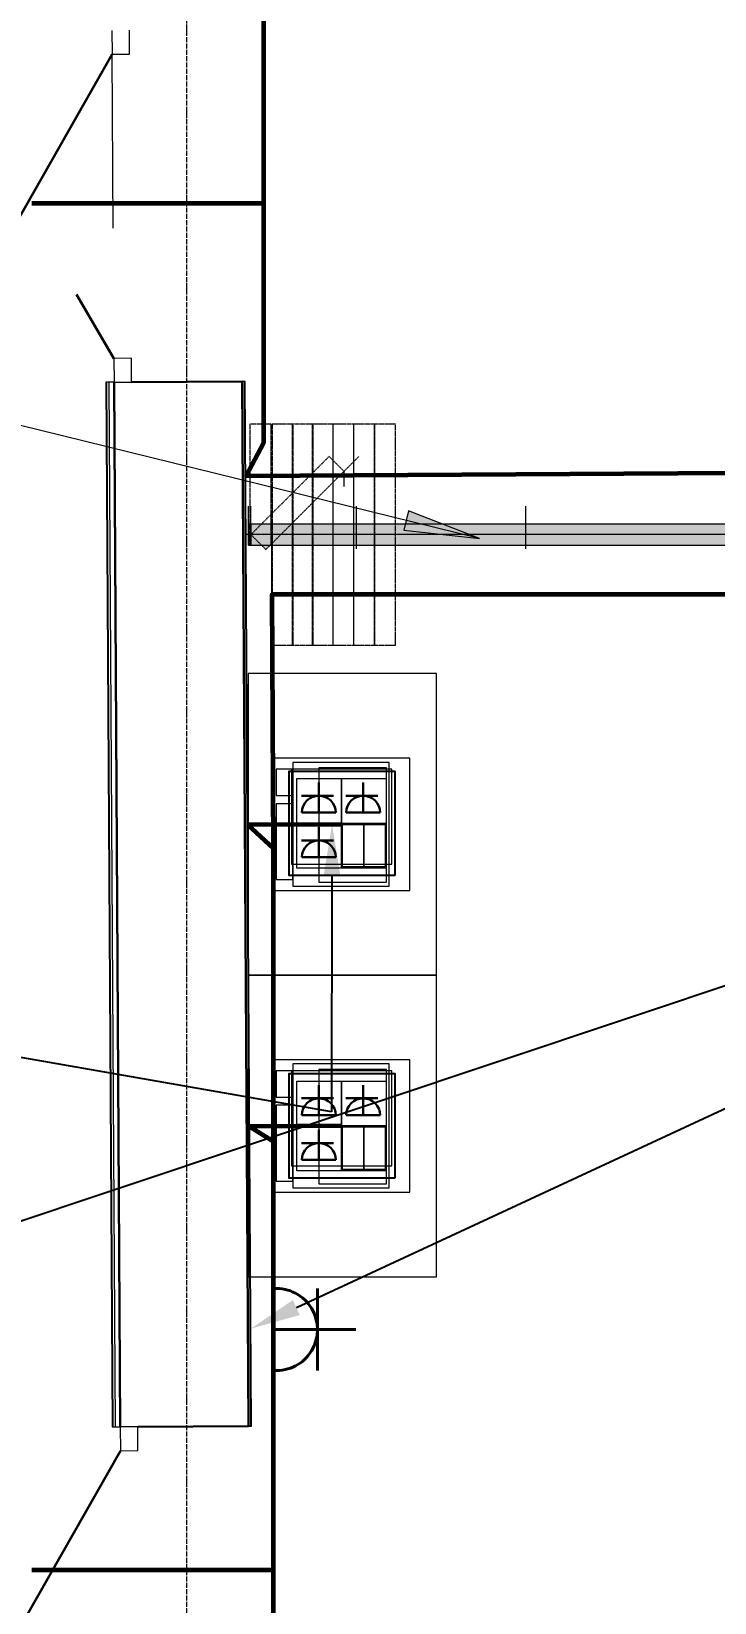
# Model space of a CAD drawing. Header units: millimetres. Extents: x -32 to 417638015, y -35 to 175284279.
# Drawn here: x 1343838 to 1346557, y 76024 to 82275 of the extents above; entities that cross this region are included whole.
import ezdxf
from ezdxf import colors
from ezdxf.entities.mleader import LeaderData, LeaderLine
from ezdxf.math import Vec2, Vec3

# ---------------------------------------------------------------- set-up
doc = ezdxf.new("R2010")
doc.units = ezdxf.units.MM
for name, pattern in [('ADSK_Линия сетки', [25, 20, -2.5, 0, -2.5]), ('ADSK_Осевая', [14, 10, -2, 0, -2]), ('ADSK_Штриховая_ш3 п1_5', [4.5, 3, -1.5])]:
    doc.linetypes.add(name, pattern=pattern)
for name, color, linetype, lineweight in [('_ЭМ_В полу', 26, 'Кабель в трубе', 60), ('_ЭМ_гофра', 5, 'Continuous', 60), ('Аннотация', 7, 'Continuous', 18), ('Двери', 7, 'Continuous', 9), ('Оси', 253, 'Continuous', 9), ('Перекрытие', 7, 'Continuous', 18), ('Стены несущие', 7, 'Continuous', 30), ('Стены отделка', 7, 'Continuous', 30), ('Стены штриховка', 7, 'Continuous', 9), ('ТХ', 5, 'Continuous', 0), ('ТХ_Задание ЭОМ_СС', 6, 'Continuous', 0), ('Узлы', 7, 'Continuous', 18), ('ШТРИХОВКА', 252, 'Continuous', 15), ('Электро', 250, 'Continuous', 25), ('ЭМ', 5, 'Continuous', 40), ('ЭОМ_Кабель для СУП', 150, 'Continuous', 9)]:
    doc.layers.add(name, color=color, linetype=linetype, lineweight=lineweight)
doc.layers.add('_ЭМ_Надписи', color=7, linetype='Continuous')
doc.layers.add('ВНУТРЯНКА', color=1, linetype='Continuous')
doc.layers.add('PDF _ЭОМ _розетки', color=7, linetype='Continuous', true_color=0xeb0000)
doc.layers.add('Линии', color=7, linetype='Continuous', lineweight=9, true_color=0x00a600)
doc.styles.add('ЭОМ', font='isocpeur.ttf', dxfattribs={"width": 0.85, "height": 250})
doc.linetypes.add('Кабель в трубе', pattern='A,8,[133,ltypeshp.shx,S=1,R=0,X=10,Y=1.3],-3,[130,ltypeshp.shx,S=1.5,R=-45,X=-1.5,Y=0],8', length=19)

# ---------------------------------------------------------------- blocks, each defined once
blk = doc.blocks.new('_ЭМ_ТХ2_4 Этаж')
at = {"layer": 'Узлы'}
h = blk.add_hatch(color=8, dxfattribs=at)
h.paths.add_polyline_path([(55579.1, 28450.6), (55596.5, 28468), (55561.7, 28468), (55563.2, 28466.5)])
h.paths.add_polyline_path([(55603.7, 28552), (55603.7, 28594), (55599.7, 28590), (55599.7, 28552)])
at = {"layer": 'Линии', "color": 8, "linetype": 'ADSK_Штриховая_ш3 п1_5'}
for p, q in [((55515.7, 28950), (55515.7, 28468)), ((55599.7, 28950), (55515.7, 28950)), ((55599.7, 28468), (55599.7, 28950)), ((55603.7, 28950), (55603.7, 28070)), ((55687.7, 28950), (55603.7, 28950)), ((55683.7, 28950), (55683.7, 28070)), ((55767.7, 28950), (55683.7, 28950)), ((55687.7, 28070), (55687.7, 28950)), ((55763.7, 28950), (55763.7, 28070)), ((55847.7, 28950), (55763.7, 28950)), ((55767.7, 28070), (55767.7, 28950)), ((55845.7, 28950), (55845.7, 28070)), ((55929.7, 28950), (55845.7, 28950)), ((55847.7, 28070), (55847.7, 28950)), ((55927.7, 28950), (55927.7, 28070)), ((56011.7, 28950), (55927.7, 28950)), ((55929.7, 28070), (55929.7, 28950)), ((56011.7, 28950), (56011.7, 28070)), ((56095.7, 28950), (56011.7, 28950)), ((56011.7, 28070), (56011.7, 28950)), ((56095.7, 28070), (56095.7, 28950)), ((55830.9, 28821.1), (55519.7, 28510)), ((55890.3, 28761.7), (55830.9, 28821.1)), ((55949.6, 28821.1), (55890.3, 28761.7)), ((55579.1, 28450.6), (55890.3, 28761.7)), ((55519.7, 28510), (55579.1, 28450.6)), ((55515.7, 28468), (55599.7, 28468)), ((55603.7, 28070), (55687.7, 28070)), ((55683.7, 28070), (55767.7, 28070)), ((55763.7, 28070), (55847.7, 28070)), ((55845.7, 28070), (55929.7, 28070)), ((55927.7, 28070), (56011.7, 28070)), ((56011.7, 28070), (56095.7, 28070))]:
    blk.add_line(p, q, dxfattribs=at)
at = {"layer": 'Линии', "color": 8}
for p, q in [((55890.3, 28701.7), (55890.3, 28761.7)), ((55519.7, 28468), (55519.7, 28623)), ((55940.6, 28453), (55940.6, 28623)), ((61010.6, 28552), (55519.7, 28552)), ((55519.7, 28552), (55519.7, 28468)), ((55519.7, 28468), (61010.6, 28468))]:
    blk.add_line(p, q, dxfattribs=at)
at = {"layer": 'Линии', "color": 8, "linetype": 'ADSK_Осевая', "lineweight": 18}
blk.add_line((61007.4, 28510), (55494.9, 28510), dxfattribs=at)
at = {"layer": 'ТХ', "color": 8}
for points in [[(55509.1, 27957.3), (55509.1, 26757.3), (56259.1, 26757.3), (56259.1, 27957.3)], [(56152.1, 27094.2), (56152.1, 27620.3), (55609.6, 27620.3), (55609.6, 27094.2)], [(55686.4, 27472.3), (55686.4, 27576.4), (55620.6, 27576.4), (55620.6, 27472.3)], [(55680.9, 27576.4), (55680.9, 27198.3), (56080.9, 27198.3), (56080.9, 27576.4)], [(56069.9, 27110.7), (56069.9, 27603.8), (55686.4, 27603.8), (55686.4, 27110.7)], [(56059, 27127.1), (56059, 27581.9), (55790.5, 27581.9), (55790.5, 27127.1)], [(55686.4, 27138.1), (55686.4, 27439.4), (55620.6, 27439.4), (55620.6, 27138.1)], [(55509.1, 26757.3), (55509.1, 25557.3), (56259.1, 25557.3), (56259.1, 26757.3)], [(56152.1, 25894.2), (56152.1, 26420.3), (55609.6, 26420.3), (55609.6, 25894.2)], [(56069.9, 25910.7), (56069.9, 26403.8), (55686.4, 26403.8), (55686.4, 25910.7)], [(56059, 25927.1), (56059, 26381.9), (55790.5, 26381.9), (55790.5, 25927.1)], [(55686.4, 26272.3), (55686.4, 26376.4), (55620.6, 26376.4), (55620.6, 26272.3)], [(55680.9, 26376.4), (55680.9, 25998.3), (56080.9, 25998.3), (56080.9, 26376.4)], [(55686.4, 25938.1), (55686.4, 26239.4), (55620.6, 26239.4), (55620.6, 25938.1)]]:
    blk.add_lwpolyline(points, close=True, dxfattribs=at)
blk = doc.blocks.new('План 4 этажа')
at = {"layer": 'Аннотация', "lineweight": 20}
blk.add_hatch(color=8, dxfattribs=at).paths.add_polyline_path([(50521.019, 28732.848), (50239.178, 28842.963), (50220.281, 28766.265)])
at = {"layer": 'Узлы'}
blk.add_hatch(color=8, dxfattribs=at).paths.add_polyline_path([(49690.611, 28706.902), (55102.128, 28706.902), (55102.128, 28790.902), (49602.01, 28790.902), (49602.01, 28706.902), (49647.127, 28706.902)])
at = {"layer": 'Аннотация', "color": 8, "lineweight": 20}
for p, q in [((50521.019, 28732.848), (43735.589, 30404.613)), ((50239.178, 28842.963), (50220.281, 28766.265)), ((50521.019, 28732.848), (50239.178, 28842.963)), ((50220.281, 28766.265), (50521.019, 28732.848))]:
    blk.add_line(p, q, dxfattribs=at)
at = {"layer": 'Двери', "color": 8}
for p, q in [((49057.863, 30755.1), (49058.431, 30660.102)), ((49128.43, 30660.52), (49127.862, 30755.519)), ((49058.431, 30660.102), (49128.43, 30660.52)), ((49135.66, 29450.542), (49065.662, 29450.124)), ((49065.662, 29450.124), (49066.229, 29355.125)), ((49136.228, 29355.544), (49135.66, 29450.542)), ((49066.229, 29355.125), (49136.228, 29355.544)), ((49161.063, 25199.618), (49091.064, 25199.199)), ((49091.064, 25199.199), (49091.632, 25104.201)), ((49161.631, 25104.619), (49161.063, 25199.618)), ((49091.632, 25104.201), (49161.631, 25104.619))]:
    blk.add_line(p, q, dxfattribs=at)
at = {"layer": 'Двери', "color": 8, "lineweight": 30}
for p, q in [((49058.431, 30660.102), (48605.674, 29864.969)), ((49065.662, 29450.124), (48916.638, 29704.715)), ((49091.632, 25104.201), (48638.876, 24309.068))]:
    blk.add_line(p, q, dxfattribs=at)
at = {"layer": 'Линии', "color": 8}
for p, q in [((49601.232, 28706.902), (49601.232, 28861.902)), ((50705.039, 28691.902), (50705.039, 28861.902)), ((55102.128, 28790.902), (49602.01, 28790.902)), ((49602.01, 28790.902), (49602.01, 28706.902)), ((49690.611, 28790.902), (49606.611, 28790.902)), ((49692.611, 28790.902), (49692.611, 27690.902)), ((49776.611, 28790.902), (49692.611, 28790.902)), ((49862.611, 28790.902), (49778.611, 28790.902)), ((49948.611, 28790.902), (49864.611, 28790.902)), ((50034.611, 28790.902), (49950.611, 28790.902)), ((49602.01, 28706.902), (55102.128, 28706.902))]:
    blk.add_line(p, q, dxfattribs=at)
at = {"layer": 'Линии', "color": 8, "linetype": 'ADSK_Осевая', "lineweight": 18}
blk.add_line((55222.128, 28748.902), (49595.446, 28748.902), dxfattribs=at)
at = {"layer": 'Оси', "color": 8, "linetype": 'ADSK_Линия сетки'}
blk.add_line((49356.505, -3353.101), (49356.505, 43685.833), dxfattribs=at)
at = {"layer": 'Перекрытие', "color": 8}
blk.add_line((49062.569, 29967.614), (49058.431, 30660.102), dxfattribs=at)
at = {"layer": 'Стены несущие', "color": 8}
for p, q in [((49066.229, 29355.125), (49091.064, 25199.199)), ((49091.064, 25199.199), (49066.235, 29354.125)), ((49576.22, 29358.173), (49136.228, 29355.544)), ((49576.22, 29358.173), (49601.055, 25202.247)), ((49161.063, 25199.618), (49601.055, 25202.247))]:
    blk.add_line(p, q, dxfattribs=at)
at = {"layer": 'Стены отделка', "color": 8, "lineweight": 9}
for p, q in [((49066.229, 29355.125), (49034.23, 29354.934)), ((49034.23, 29354.934), (49059.065, 25199.008)), ((49046.23, 29355.006), (49046.236, 29354.006)), ((49066.235, 29354.125), (49066.229, 29355.125)), ((49588.22, 29358.245), (49576.22, 29358.173)), ((49613.055, 25202.319), (49588.22, 29358.245)), ((49059.065, 25199.008), (49091.064, 25199.199)), ((49613.051, 25202.995), (49601.051, 25202.923)), ((49601.051, 25202.923), (49601.055, 25202.247)), ((49601.055, 25202.247), (49613.055, 25202.319)), ((49613.055, 25202.319), (49613.051, 25202.995)), ((49613.055, 25202.319), (49613.055, 25202.319))]:
    blk.add_line(p, q, dxfattribs=at)
at = {"layer": 'Стены штриховка', "color": 8}
for p, q in [((49036.23, 29354.946), (49061.065, 25199.02)), ((49046.236, 29354.006), (49071.065, 25199.08)), ((49611.055, 25202.307), (49586.22, 29358.233)), ((49611.055, 25202.307), (49611.051, 25202.983))]:
    blk.add_line(p, q, dxfattribs=at)
blk = doc.blocks.new('Блок из 4 розеток')
for points in [[(-209, 203.1), (-124.1, 203.1), (-124.1, 33.5), (-209, 33.5)], [(-124.1, 203.1), (-39.1, 203.1), (-39.1, 33.5), (-124.1, 33.5)]]:
    blk.add_lwpolyline(points, close=True)
at = {"layer": 'PDF _ЭОМ _розетки', "color": 3, "linetype": 'Continuous', "lineweight": 25, "transparency": 33554687}
blk.add_lwpolyline([(0, 0), (-421.6, 0), (-421.6, 415.2), (0, 415.2)], close=True, dxfattribs=at)
at = {"layer": 'PDF _ЭОМ _розетки', "color": 7, "linetype": 'Continuous', "lineweight": 20, "transparency": 33554687}
for points in [[(-213.4, 384.9), (-213.4, 207), (-391.2, 207), (-391.2, 384.9)], [(-35.6, 384.9), (-35.6, 207), (-213.4, 207), (-213.4, 384.9)], [(-213.4, 207), (-213.4, 29.2), (-391.2, 29.2), (-391.2, 207)], [(-35.6, 207), (-35.6, 29.2), (-213.4, 29.2), (-213.4, 207)]]:
    blk.add_lwpolyline(points, close=True, dxfattribs=at)
at = {"layer": 'ВНУТРЯНКА', "color": 5, "lineweight": 30, "ltscale": 100, "transparency": 33554687}
for p, q in [((-244.3, 317), (-372.2, 317)), ((-67.6, 317), (-195.5, 317)), ((-244.3, 139.2), (-372.2, 139.2))]:
    blk.add_line(p, q, dxfattribs=at)
at = {"layer": 'Электро', "color": 5, "lineweight": 30, "transparency": 33554687}
for p, q in [((-303.2, 249.8), (-303.2, 369.9)), ((-126.5, 249.8), (-126.5, 369.9)), ((-370.4, 249.8), (-235.9, 249.8)), ((-303.2, 72), (-303.2, 192.1)), ((-193.7, 249.8), (-59.2, 249.8)), ((-370.4, 72), (-235.9, 72))]:
    blk.add_line(p, q, dxfattribs=at)
at = {"layer": 'Электро', "color": 5, "lineweight": 30, "transparency": 33554687, "extrusion": (0, 0, -1)}
for centre in [(-303.2, 249.7), (-126.5, 249.7), (-303.2, 71.9)]:
    blk.add_ellipse(centre, major_axis=(-47.6, -47.6), ratio=1, start_param=0.787621, end_param=3.924768, dxfattribs=at)
blk = doc.blocks.new('1м розетка IP20')
at = {"layer": 'ЭМ', "color": 5}
for p, q in [((-10.5, 162.7), (-10.5, -162.7)), ((163.1, 162.7), (163.1, -162.7)), ((-10.5, 0), (315.5, 0))]:
    blk.add_line(p, q, dxfattribs=at)
blk.add_arc((0, 0), 163.1, 266.31959, 93.68041, dxfattribs=at)

msp = doc.modelspace()

# ---------------------------------------------------------------- linework, layer by layer
at = {"layer": '_ЭМ_В полу', "ltscale": 25}
for points in [[(1349205.6, 80533.1), (1344690.8, 80506.1)], [(1345073.1, 79120.5), (1344699.1, 79118.2)], [(1345073.1, 77920.5), (1344706.2, 77918.3)]]:
    msp.add_lwpolyline(points, dxfattribs=at)
at = {"layer": '_ЭМ_гофра', "linetype": 'ByBlock'}
for points in [[(1344762, 85992.4), (1344762, 80637.9), (1344690.8, 80506.1)], [(1344762, 81590.8), (1343839.2, 81590.4)], [(1344801.8, 79024.5), (1344795.5, 80036.4), (1350507.5, 80036.4), (1350507.5, 79888.4)], [(1349726.1, 72826.3), (1346134.7, 72826.3), (1346134.7, 75460.3), (1344801.8, 75460.3), (1344801.8, 79024.5), (1344699.1, 79118.2)], [(1344706.2, 77918.3), (1344801.8, 77858.1)], [(1344801.8, 76153.1), (1343839.6, 76152.5)]]:
    msp.add_lwpolyline(points, dxfattribs=at)

# ---------------------------------------------------------------- block references
at = {"layer": 'ТХ_Задание ЭОМ_СС', "lineweight": 50}
msp.add_blockref('_ЭМ_ТХ2_4 Этаж', (1289191.8, 51763.2), dxfattribs=at)
at = {"layer": 'ШТРИХОВКА'}
msp.add_blockref('План 4 этажа', (1295100.3, 51524.3), dxfattribs=at)
at = {"layer": 'ЭМ'}
msp.add_blockref('1м розетка IP20', (1344813.3, 77110.5), dxfattribs=at)
at = {"layer": 'ЭОМ_Кабель для СУП', "color": 217, "linetype": 'ByBlock', "lineweight": 40, "true_color": 0x93278f, "transparency": 33554687}
for p in [(1345284.9, 78917.4), (1345284.9, 77713.4)]:
    msp.add_blockref('Блок из 4 розеток', p, dxfattribs=at)

# ---------------------------------------------------------------- leaders
at = {"layer": '_ЭМ_Надписи', "color": 7, "ltscale": 5}
ml = msp.add_multileader_mtext('Standard', dxfattribs=at)
ml.set_content('{\\fGOST Common|b0|i0|c204|p34;\\W0.9;\\C256;4ЩРС-2\\fISOCPEUR|b0|i0|c204|p34;\\W0.85; Гр.2 Резерв\\P\\fGOST Common|b0|i0|c0|p34;\\W0.9;h=\\fGOST Common|b0|i0|c204|p34;1\\fGOST Common|b0|i0|c0|p34;.\\fGOST Common|b0|i0|c204|p34;8м}', color=1, style='ЭОМ')
ml.set_leader_properties()
ml.build(insert=Vec2(0, 0))
ml.multileader.update_dxf_attribs({"text_left_attachment_type": 6, "text_right_attachment_type": 6, "dogleg_length": 0, "arrow_head_size": 200})
ctx = ml.context
ctx.base_point, ctx.char_height, ctx.arrow_head_size, ctx.landing_gap_size, ctx.plane_origin = Vec3(1338086.1, 82936.9), 250, 200, 0, Vec3(1332201.9, 101972.3)
ctx.left_attachment, ctx.right_attachment = 6, 6
notes = []
notes.append((ctx, [(1, (1, 1, 0), (1339759.9, 82936.9), (-1, 0), 0, [(0, [(1344762, 82623.3)], 0, [])])]))
ctx.mtext.insert, ctx.mtext.width, ctx.mtext.defined_height, ctx.mtext.flow_direction = Vec3(1338086.1, 83236.9), 1906.016, 545.6, 5
ml = msp.add_multileader_mtext('Standard', dxfattribs=at)
ml.set_content('{\\fGOST Common|b0|i0|c204|p34;\\W0.9;\\C256;4ЩРС-2\\fISOCPEUR|b0|i0|c204|p34;\\W0.85; Гр.6 Резерв\\P\\fGOST Common|b0|i0|c0|p34;\\W0.9;h=\\fGOST Common|b0|i0|c204|p34;1\\fGOST Common|b0|i0|c0|p34;.\\fGOST Common|b0|i0|c204|p34;8м}', color=1, style='ЭОМ')
ml.set_leader_properties()
ml.build(insert=Vec2(0, 0))
ml.multileader.update_dxf_attribs({"text_left_attachment_type": 6, "text_right_attachment_type": 6, "dogleg_length": 0, "arrow_head_size": 200})
ctx = ml.context
ctx.base_point, ctx.char_height, ctx.arrow_head_size, ctx.landing_gap_size, ctx.plane_origin = Vec3(1338526.5, 76340.9), 250, 200, 0, Vec3(1332024.9, 97288.3)
ctx.left_attachment, ctx.right_attachment = 6, 6
notes.append((ctx, [(1, (1, 1, 0), (1340200.2, 76340.9), (-1, 0), 0, [(2, [(1344711, 77113.8), (1350333.9, 79725.6), (1350333.9, 79725.6)], 0, [])])]))
ctx.mtext.insert, ctx.mtext.width, ctx.mtext.defined_height, ctx.mtext.flow_direction = Vec3(1338526.5, 76640.9), 1906.016, 545.6, 5
ml = msp.add_multileader_mtext('Standard', dxfattribs=at)
ml.set_content('{\\fGOST Common|b0|i0|c0|p34;\\W0.9;\\C256;4\\fGOST Common|b0|i0|c204|p34;ЩРС\\fGOST Common|b0|i0|c0|p34;-2\\fISOCPEUR|b0|i0|c204|p34;\\W0.85; Гр.9\\P\\W1;\\C0;ноутбук}', color=1, style='ЭОМ')
ml.set_leader_properties()
ml.build(insert=Vec2(0, 0))
ml.multileader.update_dxf_attribs({"text_left_attachment_type": 6, "text_right_attachment_type": 6, "dogleg_length": 0, "arrow_head_size": 200})
ctx = ml.context
ctx.base_point, ctx.char_height, ctx.arrow_head_size, ctx.landing_gap_size, ctx.plane_origin = Vec3(1338066.5, 78902.4, -64.3), 250, 200, 0, Vec3(1323131.4, 88161.3, -64.3)
ctx.left_attachment, ctx.right_attachment = 6, 6
notes.append((ctx, [(1, (1, 1, 0), (1339740.2, 78902.4, -64.3), (-1, 0), 0, [(1, [(1345034.7, 79120.5, -64.3), (1345031.9, 77977, -64.3)], 0, [])])]))
ctx.mtext.insert, ctx.mtext.width, ctx.mtext.defined_height, ctx.mtext.flow_direction = Vec3(1338066.5, 79227.4, -64.3), 3095.852, 545.6, 5
for ctx, leaders in notes:
    for number, flags, end, landing, length, lines in leaders:
        leader = LeaderData()
        leader.index, (leader.has_last_leader_line, leader.has_dogleg_vector, leader.attachment_direction) = number, flags
        leader.last_leader_point, leader.dogleg_vector, leader.dogleg_length = Vec3(end), Vec3(landing), length
        for number, points, colour, breaks in lines:
            line = LeaderLine()
            line.index, line.vertices, line.color, line.breaks = number, Vec3.list(points), colors.encode_raw_color(colour), breaks
            leader.lines.append(line)
        ctx.leaders.append(leader)

doc.saveas('drawing.dxf')
